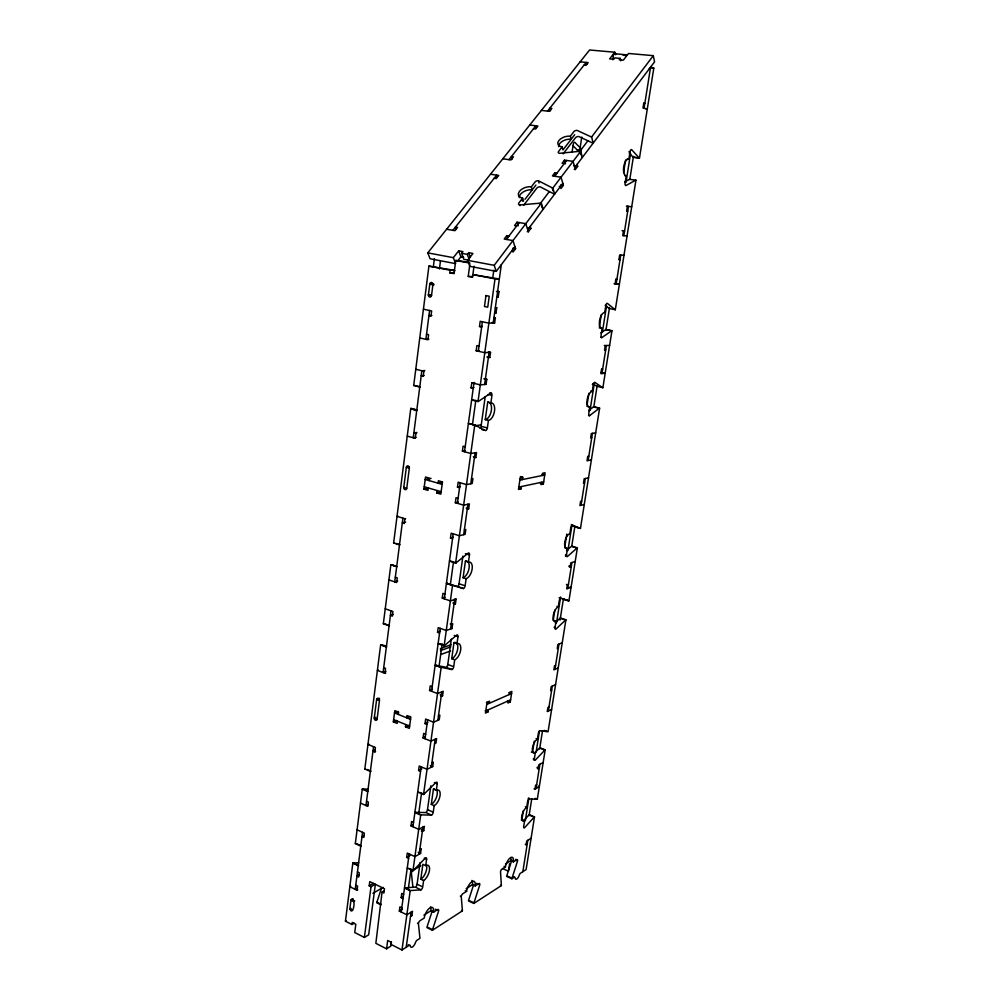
<?xml version="1.0" encoding="UTF-8"?>
<svg xmlns="http://www.w3.org/2000/svg" width="1000" height="1000" viewBox="0 0 1000 1000"><rect width="100%" height="100%" fill="white"/><g stroke="black" fill="none" stroke-linecap="round" stroke-linejoin="round"><path stroke-width="1.5" d="M349.825 909.05C352.438 915.55 355.112 904.087 353.65 901.513A1.775 1.25 65.4 0 0 352.512 899.275A1.775 1.25 65.4 0 0 350.962 900.163L349.825 909.05L350.913 908.413M354.137 923.213L351.962 924.513L345.438 921.175L352.825 863.138A2.413 1.188 -64.7 0 1 353.237 863L358.7 862.812M356.65 843.713L361.2 845.837A2.425 1.188 -65.2 0 1 360.763 846.15L355.325 843.587L362.262 789.075A2.413 1.225 -66 0 1 362.675 788.962L368.162 789.225M370.7 771.2A2.425 1.238 -66.5 0 1 370.375 771.388L364.825 768.988L380.637 644.875A2.438 1.325 -69.1 0 1 381.05 644.825L386.562 646.012M389.513 625.575A2.45 1.325 -69.7 0 1 389.075 625.812L383.338 623.725L390.85 564.738A2.462 1.363 -71.1 0 1 391.262 564.725L396.788 566.425M396.012 543.413L399.913 544.675A2.475 1.375 -71.9 0 1 399.475 544.875L393.625 542.987L410.775 408.462A2.525 1.438 -75.7 0 1 411.188 408.512L416.213 409.825M415.15 385.625L420.2 386.875A2.55 1.45 -76.5 0 1 419.762 387.025L413.7 385.513L428.913 266.112L454.575 270.35L454.237 272.938L449.8 272.825L450.138 270.212L454.575 270.35M403.787 487.388L406.35 467.3A1.875 1.5 80.1 0 1 408.075 465.925A1.875 1.5 80.1 0 1 409.338 468.162L406.75 488.263A1.863 1.487 79.1 0 1 405.037 489.625A1.863 1.487 79.1 0 1 403.787 487.388L406.75 488.263M428.413 294.925L429.787 284.125A1.95 1.575 89.6 0 1 431.587 282.5A1.95 1.575 89.6 0 1 432.9 284.75L431.512 295.562L428.413 294.925L431.4 294.938M433.375 266.475L434.4 258.512M362.537 832.312L355.213 889.375L357.525 888.075M373.537 746.725L365.975 805.575L368.312 804.438M377.088 719.15L379.462 700.6A1.812 1.375 70.5 0 0 378.275 698.363A1.812 1.375 70.5 0 0 376.637 699.475L374.275 718A1.8 1.363 69.9 0 0 375.462 720.238A1.8 1.363 69.9 0 0 377.088 719.15L374.275 718L375.75 717.4M391 610.837L383.075 672.562L386 671.488M402.912 518.162L394.725 581.888L397.663 581.062M429.588 310.487L425.887 339.325L428.862 339.2M351.962 924.513L352.238 922.45L355.812 924.275L354.75 932.513L364.375 937.45L368.675 934.812L375.35 884.275L371.025 886.725L364.375 937.45M350.7 886.225L349.825 886.712L357.013 890.263L357.55 886.087L355.75 885.2M375.175 750.15L372.975 751.112L374.837 751.9L375.4 747.513L367.962 744.375L368.85 744M378.275 670.05L377.388 670.375L384.963 673.3L385.55 668.775L383.65 668.05L384.75 667.65M405.613 518.612L404.875 518.775L404.263 523.525L402.3 522.913L405.625 522.175M416.625 433.3L415.875 433.4L415.25 438.3L407.25 436.112M439.425 268.962L440.425 261.238M371.025 886.725L369.2 885.837L369.75 881.625L384.487 888.775L383.913 893.012L382.062 892.113L375.85 943.337L386.562 948.825L390.825 946.112L391.388 941.95M397.45 721.175L397.15 723.413L393.338 721.862L394.812 710.662L398.638 712.2L398.338 714.45M428.275 487.938L427.962 490.363L423.925 489.175L425.525 477.025L429.562 478.2L429.237 480.637M468.725 262.225L455.763 260.45L454.025 273.637L449.8 272.825M409.925 716.438L406.675 717.8L406.975 715.55L410.85 717.1L409.338 728.363L405.475 726.8L405.775 724.55M442.425 482.362L438.05 483.2L438.375 480.75L442.463 481.938L440.825 494.162L436.75 492.962L437.075 490.525M474.012 266.238L472.525 277.238L468.225 276.4L469.812 264.6M386.562 948.825L387.688 940.487L391.4 942.375L391.112 944.463L401.975 950L409.162 945.35A2.462 1.075 -64.9 0 1 410.288 945.888A4.888 2.138 -65.1 0 0 412.512 946.95A4.888 2.138 -65.1 0 0 415.5 942.487A2.438 1.062 -65.1 0 1 417 940.263L419.888 938.4A2.425 1.062 -65.2 0 0 419.913 937.837L418.413 923.612A2.438 1.075 -65.4 0 1 420.075 920.662L424.188 918.075A8.425 3.688 -65.7 0 1 429.95 907.85A8.425 3.688 -65.7 0 1 433.638 912.113L437.625 909.6A2.387 1.037 -65.9 0 1 438.663 910.812L432.55 929.663A2.387 1.025 -65.6 0 0 432.413 930.288L426.9 927.562A2.375 1.037 -65.5 0 1 427.038 926.938L432.375 910.487M410.5 916.425L411.912 915.562L412.5 911.325L406.863 914.8L399.325 911.1L399.913 906.85L401.788 907.775M403.062 898.55L401.175 897.638L401.763 893.375L403.638 894.287M408.6 858.288L406.688 857.4L407.287 853.075L414.925 856.625L420.575 853.438L421.188 849.112L420.225 848.675M421.388 830.987L423.762 830.662L424.363 826.3L418.7 829.338L411.012 825.875L411.613 821.5L413.537 822.362M420.562 771.287L418.612 770.475L419.225 766L427.025 769.3L432.713 766.575L433.325 762.113L431.912 762.775M434.575 743.713L435.988 743.062L436.613 738.562L430.938 741.137L423.075 737.925L423.7 733.413L425.662 734.212M427.013 724.388L425.037 723.6L425.662 719.05L433.562 722.2L439.25 719.737L439.875 715.2L438.462 715.8M441.163 696.413L442.575 695.825L443.225 691.25L437.525 693.562L429.575 690.5L430.213 685.913L432.2 686.663M439.575 633.038L437.562 632.325L438.2 627.638L446.275 630.5L451.975 628.538L452.625 623.85L451.625 623.488M454 604.3L455.425 603.837L456.075 599.113L450.375 600.913L442.25 598.138L442.9 593.387L444.925 594.075M452.55 538.675L450.487 538.025L451.163 533.175L459.412 535.75L465.125 534.312L465.8 529.475L464.375 529.825M467.262 509.125L468.688 508.8L469.375 503.913L463.65 505.163L455.337 502.7L456.012 497.788L458.088 498.4M459.55 487.738L457.475 487.137L458.15 482.2L466.5 484.6L472.225 483.462L472.912 478.537L471.488 478.812M474.425 457.738L475.85 457.5L476.538 452.525L470.812 453.475L462.4 451.175L463.088 446.188L465.188 446.75M473.2 388.45L471.075 387.925L471.775 382.825L474.663 382.562M487.3 357.337L489.812 357.5L490.525 352.35L484.787 352.688L476.175 350.737L476.887 345.575L479.038 346.05M481.662 326.975L479.5 326.512L480.213 321.3L488.875 323.15L494.625 322.987L495.35 317.787L494.263 317.562M401.2 912.025L409.188 853.962M412.938 826.737L421.175 766.825M425.037 738.725L427.638 719.837M431.562 691.263L440.213 628.35M444.275 598.837L453.212 533.825M457.413 503.312L460.225 482.8M464.5 451.75L473.913 383.338M478.325 351.225L482.375 321.763M408.312 888.775L411 869.35M418.862 812.4L421.425 793.9M439.012 666.65L442.175 643.763M450.288 585.1L453.462 562.112M472.463 424.688L475.838 400.25M492.887 276.925L493.825 270.2M401.975 950L410.2 890.713A2.475 1.125 -65.5 0 1 410.588 890.562L421.037 889.825A2.45 1.1 -65.8 0 0 422.725 886.888L423.612 880.525A8.55 3.875 -66.1 0 0 429.487 870.263A8.55 3.875 -66.1 0 0 425.712 865.638L422.875 864.312L420.788 879.188L423.612 880.525M407.675 867.725A2.475 1.15 -65.8 0 1 407.25 868.05L412.962 870.738L420.688 815.013A2.487 1.175 -66.7 0 1 421.087 814.887L431.55 815.1A2.45 1.15 -67 0 0 433.237 812.188L434.162 805.65A8.562 4.025 -67.2 0 0 440.075 795.525A8.562 4.025 -67.2 0 0 436.312 790.35L433.425 789.112L431.287 804.4L434.162 805.65M418.137 791.65A2.475 1.188 -67.1 0 1 417.713 791.938L423.537 794.475L441.15 667.463A2.5 1.262 -69.5 0 1 441.538 667.4L452.013 669.525A2.475 1.225 -69.7 0 0 453.738 666.688L454.7 659.812A8.65 4.312 -70.1 0 0 460.688 649.95A8.65 4.312 -70.1 0 0 456.975 643.688L457.95 636.75A2.475 1.238 -70.4 0 0 456.875 634.925L444.575 645.562A2.512 1.275 -70.1 0 1 444.15 645.812L438.113 643.612A2.5 1.275 -70.1 0 0 438.438 643.45M444.15 645.812L452.525 585.375A2.525 1.3 -71.4 0 1 452.925 585.35L463.4 588.562A2.487 1.275 -71.6 0 0 465.125 585.775L466.125 578.7A8.725 4.462 -71.9 0 0 472.163 569A8.725 4.462 -71.9 0 0 468.462 562.112L469.462 554.975A2.5 1.288 -72.3 0 0 468.4 552.975L456.037 562.863A2.537 1.312 -72 0 1 455.613 563.075L449.462 561.087A2.525 1.325 -72 0 0 449.888 560.862M455.613 563.075L474.75 425.1L468.387 423.438A2.6 1.388 -75.5 0 1 468.787 423.5M477.375 401.125L472.05 399.8A2.612 1.4 -76.3 0 1 471.625 399.95L478.013 401.538L495.012 278.888L499.338 278.988L472.887 274.613L495.012 278.888M406.213 947.262L411.1 912.2M419.175 854.237L422.962 827.062M431.287 767.25L435.2 739.2M437.825 720.35L441.8 691.825M450.55 629.025L454.663 599.562M463.7 534.675L467.95 504.225M470.8 483.75L475.112 452.762M484.625 384.487L489.1 352.438M493.2 323.038L501.325 264.675M471.775 382.825L480.325 384.888L486.062 384.35L486.775 379.263L484.1 378.625M494.588 313.038L496.012 313.012L496.75 307.787L495.662 307.575M496.838 296.887L498.263 296.887L499 291.637L497.912 291.425M410.2 890.713L404.513 887.987A2.475 1.137 -65.5 0 1 404.9 887.837L415.4 887.138A2.438 1.113 -65.7 0 0 417.088 884.2L420.112 862.525M420.688 815.013L414.9 812.438A2.475 1.175 -66.6 0 1 415.3 812.325L425.8 812.562A2.438 1.15 -66.9 0 0 427.5 809.663L430.838 785.775M441.15 667.463L435.138 665.225A2.5 1.262 -69.5 0 1 435.538 665.163L446.062 667.3A2.462 1.238 -69.7 0 0 447.788 664.488L451.337 639.087M452.525 585.375L446.413 583.325A2.525 1.312 -71.4 0 1 446.8 583.3L457.325 586.538A2.487 1.275 -71.5 0 0 459.062 583.763L462.925 556.1M485.175 396.938L481.062 426.287A2.55 1.35 -75.5 0 1 480.138 428.45M454.7 659.812L451.725 658.713L453.975 642.613A8.637 4.325 -70.1 0 1 454.762 642.425M466.125 578.7L463.088 577.7L465.412 561.125L468.462 562.112M488.413 420.45L485.262 419.637L487.713 402.15L490.875 402.938A8.975 4.7 -75.9 0 1 494.525 411.087A8.975 4.7 -75.9 0 1 488.413 420.45L487.362 427.925A2.562 1.338 -75.5 0 1 485.613 430.613L475.15 425.15L469.85 423.762M425.712 865.638L426.613 859.237A2.45 1.113 -66.2 0 0 425.538 857.887L413.387 870.413A2.475 1.137 -65.9 0 1 412.962 870.738M436.312 790.35L437.25 783.775A2.45 1.163 -67.5 0 0 436.163 782.262L423.963 794.175A2.487 1.188 -67.1 0 1 423.537 794.475M490.875 402.938L491.938 395.4A2.575 1.35 -76.3 0 0 490.887 393.025L489.837 392.762M486.413 702.25L489.275 703.337L489.588 701.188L487.05 702.3L485.45 713.075L488 711.938L488.312 709.788M519.987 478.9L522.4 479.575L522.75 477.25L520.2 477.762L518.475 489.412L521.025 488.862L521.375 486.538M572.087 152.037L573.225 144.388A2.387 1.163 -82.2 0 1 574.725 142.238L580.862 148.475M579.487 152.238L581.763 137.037M508.175 700.9L507.85 703.012L510.275 701.925L511.863 691.413L509.45 692.475L509.125 694.587M541.263 482.325L540.913 484.588L543.337 484.075L545.062 472.738L542.638 473.225L542.288 475.5M612.75 59.787L613.688 53.65L627.4 54.875M509.588 863.75L508.425 871.2L502.725 868.625M521.287 819.95A7.55 3.175 -68.5 0 0 521.925 819.663L523.337 810.675M531.362 752.188A7.588 3.275 -69.5 0 0 532.562 751.9L534.263 741.15M554.85 610.112L553.225 620.45L556.013 621.388L555.037 627.575A2.188 0.975 -71.7 0 0 555.825 629.212L565.575 620.025A2.175 0.963 -71.9 0 1 565.9 619.825L560.375 617.987A2.163 0.963 -71.9 0 0 560.05 618.188L555.188 622.737M566.8 534.05L564.663 547.663L567.5 548.525L566.5 554.875A2.212 1.013 -73.1 0 0 567.275 556.65L577.05 548.05A2.188 0.988 -73.3 0 1 577.375 547.863L568.938 600.812A2.175 0.975 -72.3 0 1 568.638 600.837L559.125 597.712M587.075 404.988L588.913 393.3M599.4 326.562L601.287 314.562M623.587 172.625L625.575 160M534.663 753.025L539.513 747.987A2.138 0.912 -69.6 0 1 539.837 747.75L545.188 749.837L537.325 799.175A2.138 0.887 -68.9 0 1 537.025 799.275L529.038 798.913A2.163 0.912 -68.7 0 0 527.625 801.488L526.7 807.3A7.562 3.162 -68.5 0 0 521.725 816.338A7.562 3.162 -68.5 0 0 524.575 820.8L523.663 826.562A2.15 0.9 -68.3 0 0 524.475 827.825L534.175 817.163A2.125 0.875 -68.6 0 1 534.5 816.9L529.237 814.663A2.125 0.887 -68.5 0 0 528.913 814.938L524.075 820.212M545.188 749.837A2.138 0.912 -69.6 0 0 544.862 750.088L535.138 760.263A2.163 0.925 -69.4 0 1 534.338 758.875L535.262 752.975A7.588 3.262 -69.6 0 1 532.438 748.062A7.588 3.262 -69.6 0 1 537.45 739.125L538.387 733.175A2.163 0.938 -69.8 0 1 539.812 730.638L547.788 731.762A2.138 0.912 -70 0 0 548.075 731.688L565.9 619.825M556.013 621.388A7.7 3.462 -71.9 0 1 553.237 615.588A7.7 3.462 -71.9 0 1 558.3 606.888L559.275 600.65A2.2 0.988 -72.2 0 1 560.725 598.175L559.788 597.875M600.837 332.95L605.725 329.6A2.3 1.062 -77.8 0 1 606.05 329.487L611.962 330.712L602.888 387.688A2.275 1.037 -76.7 0 1 602.6 387.638L594.788 382.312A2.288 1.062 -76.7 0 0 593.325 384.663L592.275 391.375A8 3.713 -76.4 0 0 587.137 399.663A8 3.713 -76.4 0 0 589.812 406.987L588.763 413.663A2.275 1.05 -76.1 0 0 589.513 415.712L599.312 408.275A2.263 1.037 -76.2 0 1 599.625 408.137L580.475 528.362A2.2 1 -73.8 0 1 580.175 528.362L571.35 524.538M624.612 182.025L629.5 179.338L635.95 180.162L615.312 309.713A2.325 1.062 -78.3 0 1 615.025 309.625L607.263 303.275A2.338 1.087 -78.4 0 0 605.788 305.587L604.712 312.488A8.15 3.787 -78.1 0 0 599.55 320.613A8.15 3.787 -78.1 0 0 602.175 328.512L601.1 335.363A2.312 1.075 -77.8 0 0 601.85 337.587L611.65 330.812A2.3 1.062 -77.8 0 1 611.962 330.712M644.062 108.238L650.6 67.1L653.812 68.075L639.475 158.1A2.425 1.087 -81.3 0 1 639.175 157.938L631.525 149.537A2.45 1.113 -81.5 0 0 630.05 151.75L628.9 159A8.537 3.9 -81.2 0 0 623.7 166.775A8.537 3.9 -81.2 0 0 626.25 175.863L625.112 183.062A2.425 1.113 -80.9 0 0 625.837 185.613L635.638 180.212A2.4 1.087 -80.8 0 1 635.95 180.162M525.312 820.688L528.913 797.812M536.112 752.212L539.45 731.075M556.512 622.888L560.6 596.975M567.938 550.525L572.013 524.675M590.013 410.588L594.388 382.85M602.4 332.088L606.525 305.9M626 182.463L630.562 153.525M529.075 815.7L531.725 798.975M539.637 749L542.5 730.95M560.037 620.125L563.413 598.85M571.7 546.5L574.812 526.825M593.775 407.062L597.175 385.575M605.9 330.425L609.55 307.413M629.788 179.537L633.45 156.387M525.25 844.375L526.125 844.762L526.725 840.975L531.1 838.275M534.062 788.763L534.95 789.125L535.562 785.263L536.663 784.65M537.288 768.4L538.175 768.763L538.8 764.862L543.162 762.513M568.462 584.375L567.362 584.75L566.7 588.9L571.075 587.388L569.95 587.038M569.237 566.737L570.175 567.038L570.837 562.85L575.2 561.475M609.637 345.35L605.288 345.613L604.575 350.112L605.662 350.05L604.688 349.837M614.075 283.738L615.075 283.925L615.812 279.325L616.9 279.35L615.887 279.163M626.712 210.925L627.737 211.088L626.65 210.963L627.4 206.25L631.712 206.75M522.837 871.688L527.825 840.3M536.05 788.512L539.888 764.275M548.35 711.038L552.3 686.125M554.963 669.388L558.975 644.1M567.8 588.525L571.938 562.5M581.013 505.312L585.262 478.537M588.125 460.538L592.438 433.35M601.938 373.55L606.388 345.55M616.163 283.95L620.75 255.087M623.825 235.7L628.488 206.375M534.5 816.9L526.112 869.562L520.513 873.188A2.138 0.862 -67.7 0 0 519.275 875.113A4.3 1.75 -67.6 0 1 516.788 878.988A4.3 1.75 -67.6 0 1 515.1 877.837A2.163 0.875 -67.5 0 0 514.237 877.262L513.362 876.862M511.85 860.037L506.763 875.837A2.163 0.887 -67.5 0 0 506.637 876.413L511.875 878.787L514.237 877.262M511.875 878.787A2.163 0.875 -67.5 0 1 512.013 878.213L517.562 860.938A2.163 0.887 -67.8 0 0 516.75 859.75L515.862 859.35M473.575 884.887L468.587 900.3A2.263 0.963 -66.6 0 0 468.45 900.9L473.837 903.438L501.325 885.625A2.2 0.9 -67.2 0 0 501.362 885.113L500.513 871.725A2.2 0.912 -67.4 0 1 501.962 869.062L505.412 866.888A7.638 3.15 -67.6 0 1 510.45 857.663A7.638 3.15 -67.6 0 1 513.375 861.862L516.75 859.75M473.837 903.438A2.263 0.95 -66.6 0 1 473.963 902.85L479.787 884.825A2.263 0.963 -66.9 0 0 478.862 883.612L475.213 885.925L472.5 884.663A8 3.413 -66.7 0 0 471.875 880.425M380.925 904.862L376.763 902.8A2.325 1.087 -64.8 0 1 376.9 902.2L381.4 888.438M508.975 236.038L506.8 235.662L504.2 239.05L512.962 240.588L515.6 248.663L513.025 252.075L512.362 250.075M527.263 231.588L528.35 231.775L530.862 228.425L530.237 226.412M557 173.075L554.85 172.763L552.425 175.938L561.075 177.188L563.375 185.338L560.962 188.538L560.388 186.5L559.3 186.35M574.237 169.363L575.312 169.513L577.675 166.388L577.125 164.35M469.062 259.175L467.325 254.387L468.663 252.675L472.962 253.463L467.638 260.338L469.8 266.337L496.275 271.363L514.95 246.65M527.712 229.75L562.8 183.312M539.913 203.988L549.263 191.663M579.688 151.588L587.8 140.9M496.275 271.363L494.188 265.325L541.375 203.137A2.6 1.55 -18.3 0 0 540.7 203.113L519.75 204.975A2.575 1.525 -18.8 0 1 518.862 203L522.625 198.125A8.963 5.275 -18.6 0 1 519.5 191.337A8.963 5.275 -18.6 0 1 531.312 186.838L535.262 181.762A2.55 1.487 -18.3 0 1 538.375 180.775L552.275 187.862A2.575 1.512 -17.9 0 0 552.85 188.025L554.625 194.137A2.562 1.512 -17.9 0 1 554.05 193.975L540.188 186.85A2.537 1.487 -18.3 0 0 536.838 188.125L523.6 205.362M552.85 188.025L580.737 151.275A2.537 1.45 -17.2 0 0 580.075 151.263L559.487 153.325A2.512 1.438 -17.7 0 1 558.562 151.5L562.112 146.875A8.75 4.975 -17.5 0 1 558.837 140.588A8.75 4.975 -17.5 0 1 570.35 136.2L574.1 131.387A2.487 1.412 -17.3 0 1 577.125 130.412L591.025 136.825A2.512 1.425 -16.8 0 0 591.6 136.962L593.162 143.112A2.5 1.438 -16.9 0 1 592.6 142.975L578.737 136.525A2.487 1.412 -17.2 0 0 575.475 137.762L563.112 153.875M591.6 136.962L653.3 55.663L628.513 53.463L623.325 60.163L619.2 59.787L620.275 58.388L614.788 57.888L613.7 59.275L609.6 58.9L614.812 52.237L589.587 50L427.775 252.875L430.075 258.788L455.575 263.625L453.35 257.663L458.688 250.837L462.95 251.625L461.625 253.325L463.8 259.312L468.075 260.113M528.35 231.775L525.8 223.675L517.062 222.213L514.513 225.562L516.688 225.925M575.312 169.513L573.088 161.35L564.475 160.175L562.075 163.3L564.225 163.6M506.388 239.438L519.25 222.575M554.575 176.25L566.625 160.463M525.025 199.275L535.925 185.087M574.663 134.713L562.962 149.938L562.112 146.875M457.337 261.363L460.875 256.812L458.688 250.837M452.85 230.338L496.675 175.138L497.325 177.138M508.963 159.662L535.862 125.787L536.45 127.8M547.513 111.112L586.175 62.425L586.675 64.438M649.163 69L650.487 67.575M566.55 550.612L571.425 546.35A2.188 0.988 -73.3 0 1 571.75 546.175L577.375 547.863M588.6 410.575L593.5 406.887A2.25 1.037 -76.2 0 1 593.825 406.75L599.625 408.137M490.887 393.025L478.438 401.388A2.625 1.4 -76.2 0 1 478.013 401.538M432.413 930.288L462.362 910.875A2.312 0.975 -66.3 0 0 462.388 910.337L461.238 896.538A2.312 0.988 -66.5 0 1 462.788 893.737L466.55 891.375A8.012 3.413 -66.7 0 1 471.925 881.675A8.012 3.413 -66.7 0 1 475.213 885.925M423.925 915.113L430.863 910.775L433.638 912.113M466.15 888.65L472.5 884.663M505.438 864.013L510.737 860.688L513.375 861.862M526.125 844.762L527.225 844.087M399.325 911.1L402.512 909.163M401.175 897.638L403.3 896.375M345.438 921.175L346.3 920.662M382.062 892.113L384.212 890.863M372.912 893.312L383.212 887.387M420.863 865.738L412.962 870.288A2.263 1.037 -65.8 0 0 411.4 873L412.85 886.65A2.25 1.025 -65.6 0 1 412.825 887.175M354.738 900.888L353.65 901.513L350.962 900.163L353.15 898.925M369.2 885.837L373.525 883.388M357.013 890.263L357.738 889.85M534.95 789.125L539.325 786.663L538.263 786.237M419.775 849.9L421.188 849.112M406.688 857.4L409.888 855.612M359.087 874.938L356.912 876.137L358.725 877.013L359.263 872.812L357.45 871.938M538.175 768.763L539.275 768.162L537.05 767.275M411.012 825.875L413.15 824.75M364.175 835.438L362 836.562L363.825 837.412L364.375 833.162L357.075 829.775M551.625 709.463L547.25 711.562L547.875 707.588L548.975 707.062M418.612 770.475L421.825 768.938M551.663 690.125L550.575 690.625L551.2 686.612L555.575 684.638M423.075 737.925L425.225 736.975M485.775 710.925L510.588 699.825M486.725 704.463L511.55 693.512L509.05 692.588M374.837 751.9L375.575 751.587M558.237 667.962L553.862 669.862L554.5 665.825L555.6 665.35M425.037 723.6L427.9 722.362M405.475 726.8L408.725 725.413M393.338 721.862L396.613 720.5M558.325 648.162L557.238 648.612L557.875 644.55L562.25 642.763M397.987 711.475L394.5 712.9L410.525 719.35M429.575 690.5L432.45 689.35M379.588 698.337L376.637 699.475L379.462 700.6M440.588 654.6L450.562 650.925M384.963 673.3L385.7 673.025M440.487 650.612L450.825 646.85M441.475 648.188L451.45 644.575M437.562 632.325L440.425 631.337M452.625 623.85L450.2 623.975M570.175 567.038L571.263 566.688L568.925 565.962M393.35 614.525L390.412 615.438L392.337 616.125L392.925 611.525L385.238 608.787M442.25 598.138L445.125 597.25M450.487 538.025L453.375 537.312M584.275 504.5L579.925 505.588L580.6 501.312L581.688 501.05M584.587 482.837L583.488 483.075L584.175 478.775L588.525 477.825M455.337 502.7L458.212 502.075M397.912 516.138L397.025 516.325L404.875 518.775M518.825 487.088L543.675 481.812M519.85 480.087L544.712 475.012L542.075 474.288M436.75 492.962L441.112 492.088M591.388 459.9L587.025 460.763L587.712 456.425L588.812 456.213M457.475 487.137L460.35 486.562M423.925 489.175L428.325 488.312M431.05 478.375L425.188 479.462L442.125 484.375M591.75 437.713L590.65 437.9L591.35 433.525L595.7 432.812M409.325 466.8L406.35 467.3L409.338 468.162M462.4 451.175L465.288 450.712M416.2 437.337L413.237 437.75L421.85 370.763L424.812 370.55M416.838 432.45L413.875 432.85L415.875 433.4M475.238 425.688L481.388 424.85M471.075 387.925L473.963 387.65M486.775 379.263L484.275 379.125M424.175 375.525L421.2 375.763L423.237 376.262L423.888 371.25L415.763 369.288M476.175 350.737L479.062 350.575M479.5 326.512L482.388 326.425M493.925 317.825L495.35 317.787M431.912 315.538L428.938 315.6L431 316.038L431.65 310.938L423.425 309.175M495.312 307.812L496.75 307.787M499 291.637L496.475 291.413M433.162 284.175L429.775 284.237L432.887 284.862M432.9 284.75L434.025 284.762M615.075 283.925L619.412 284.012L617.913 283.725M468.225 276.4L472.625 276.512M623.987 255.263L619.663 255.025L618.925 259.675L620.013 259.725L619 259.55M627.062 235.95L622.737 235.613L623.488 230.925L624.562 231.025L622.038 230.613M623.088 55.225L626.125 55.5M650.875 67.8L653.812 68.075M580.138 61.85L588.188 62.613L586 65.375L583.975 65.175M643.8 103.25L644.837 103.375L643.763 103.088L642.987 107.975L647.288 109.038L646.038 108.9M541.413 110.4L549.55 111.35L551.862 108.438L549.825 108.2L550.487 110.625M529.75 125.025L537.913 126.037L535.562 129.012L533.513 128.75M629 151.613L630.05 151.75M572.938 145.638L577.013 149.75L580.925 150.262M634.05 157.262L639.175 157.938M580.75 150.363L577.325 149.913A2.362 1.15 -82.1 0 1 577.013 149.75M639.475 158.1L633.312 157.287A2.425 1.1 -81.4 0 1 633.025 157.125L629.175 152.95M627.35 158.8L628.9 159M574.987 166.012L577.675 166.388M624.7 175.637L626.25 175.863M502.812 158.8L511.025 159.95L513.462 156.888L511.4 156.6L512.15 159M490.5 174.225L498.75 175.438L496.262 178.575L494.2 178.263M560.675 184.938L563.375 185.338M626.375 206.088L627.4 206.25M528.15 227.975L530.862 228.425M446.625 229.25L454.938 230.7L457.562 227.4L455.475 227.037L456.337 229.425M512.875 248.175L515.6 248.663M461.625 253.325L467.325 254.387M460.875 256.812L463.713 257.337M427.775 252.875L453.35 257.663M467.638 260.338L494.188 265.325M455.763 260.45L470.012 263.125M428.913 266.112L450.138 270.212M615.312 309.713L609.362 308.55A2.312 1.075 -78.4 0 1 609.075 308.463L605.188 305.3M433.688 283.913L431.175 283.675L433.237 284.088M497.175 296.675L498.263 296.887M599.188 327.9L602.175 328.512M605.725 329.6L610.662 330.613M494.925 312.787L496.012 313.012M600.85 337.375L601.85 337.587M604.3 345.4L605.288 345.613M491.925 322.425L494.625 322.987M601.663 368.875L602.65 369.087L601.55 369.188L600.85 373.663L605.188 373.25L601.287 372.375M426.538 334.263L428.587 334.725L427.938 339.787L419.762 337.938M488.375 351.863L490.525 352.35M487.125 356.887L489.812 357.5M592.337 384.438L593.325 384.663M602.888 387.688L597.05 386.35A2.275 1.05 -76.7 0 1 596.75 386.287L592.85 383.638M590.8 391.037L592.275 391.375M593.5 406.887L598.337 408.05M586.875 406.287L589.812 406.987M484.988 384.1L486.062 384.35M588.538 415.475L589.513 415.712M488.237 394.487L490.887 395.138M482.113 426.562L487.362 427.925M410.775 408.462L416.8 410.025A2.525 1.438 -75.6 0 1 417.212 410.087M481.938 429.65L484.562 430.337M473.338 456.812L475.85 457.5M520.337 476.575L522.75 477.25M540.375 483.25L543.337 484.075M518.625 488.188L521.025 488.862M580.475 528.362L574.825 526.712A2.188 1 -73.8 0 1 574.525 526.712L571.9 525.538M574.525 526.712L579.237 528.088M424.225 486.737L441.138 491.712M466.2 508.062L468.688 508.8M572.362 546.638L577.05 548.05M565.55 554.587L566.5 554.875M565.388 556.075L566.325 556.362M613.688 53.65L615.9 54.337M566.425 584.45L567.362 584.75M465.387 553.675L469.462 554.975M450.913 561.2L456.037 562.863M568.938 600.812L563.387 599.012A2.175 0.975 -72.3 0 1 563.088 599.038L567.712 600.538M556.9 606.425L558.3 606.888M459.062 583.763L464.113 585.45M560.975 618.5L565.575 620.025M458.338 586.875L463.4 588.562M391.262 564.725L396.112 566.337M446.8 583.3L451.9 585M390.85 564.738L396.675 566.688A2.462 1.363 -71.1 0 1 397.088 566.663M554.1 627.263L555.037 627.575M395.312 577.238L397.262 577.888L396.662 582.55L388.925 579.913M455.062 598.763L456.075 599.113M452.887 602.975L455.425 603.837M450.962 628.175L451.975 628.538M454.2 635.413L457.95 636.75M453.975 642.613L456.975 643.688M384.725 623.85L388.55 625.237M439.538 643.737L443.562 645.2M447.788 664.488L452.738 666.325M447.05 667.675L452.013 669.525M381.05 644.825L385.812 646.6M435.538 665.163L440.538 667.038M380.637 644.875L386.35 647.013A2.45 1.312 -69.1 0 1 386.662 646.95M507.463 700.863L510.275 701.925M545.388 730.65L546.737 731.175M544.2 730.387L546.888 731.425M485.15 710.837L488 711.938M440.2 694.912L442.575 695.825M536.1 738.6L537.45 739.125M540.4 748.337L544.862 750.088M532.562 751.9L535.262 752.975M533.438 758.525L534.338 758.875M533.337 759.538L534.237 759.9M393.612 719.625L409.625 726.112M535.562 798.438L537.325 799.175M535.262 798.538L536.15 798.913M528.15 798.55L529.038 798.913M430.375 765.588L432.713 766.575M525.375 806.737L526.7 807.3M529.788 815.3L534.175 817.163M521.925 819.663L524.575 820.8M434.35 782.537L437.25 783.775M367.1 769.5L370.8 771.112M420.075 792.487L423.963 794.175M427.5 809.663L432.287 811.762M426.763 812.975L431.55 815.1M362.675 788.962L367.275 791.012M415.3 812.325L420.125 814.463M362.262 789.075L367.788 791.525A2.425 1.225 -66 0 1 368.188 791.413M515.812 860.163L516.688 860.55M366.538 801.263L368.375 802.087L367.825 806.4L360.475 803.088M504.087 866.287L505.412 866.888M421.362 829.587L423.762 830.662M507.638 876.237L512.013 878.213M500.438 885.225L501.325 885.625M418.2 852.337L420.575 853.438M424.25 858.138L426.613 859.237M476.637 883.363L478.888 884.4M465.188 890.738L466.55 891.375M409.575 868.612L413.387 870.413M460.325 896.112L461.238 896.538M469.487 900.725L473.963 902.85M417.088 884.2L421.775 886.438M416.337 887.588L421.037 889.825M461.45 910.438L462.362 910.875M353.237 863L357.75 865.175M404.9 887.837L409.637 890.113M352.825 863.138L358.25 865.75A2.425 1.175 -64.8 0 1 358.55 865.625M435.438 909.25L437.738 910.362M410.975 915.1L411.912 915.562M376.9 902.2L381.287 904.362M427.95 927.4L432.55 929.663M417.475 923.15L418.413 923.612M411.188 408.512L415.337 410.6M349.862 908.787L352.537 910.138M408.225 944.875L409.162 945.35M468.663 252.675L470.387 257.462M506.8 235.662L507.6 238.088M517.062 222.213L518.237 225.85M519.75 204.975L519.987 205.725M522.625 198.125L523.562 201.163A8.95 5.275 -18.6 0 1 522.275 200.85M531.312 186.838L532.238 189.887A8.95 5.275 -18.6 0 0 523.413 191.825A8.95 5.275 -18.6 0 0 519.288 197.625M541.625 206.163L542.075 207.688M541.375 203.137L543.212 209.237A2.587 1.55 -18.3 0 0 542.537 209.213M538.6 181.537L539.05 183.05M552.275 187.862L553.162 190.925M554.85 172.763L555.55 175.2M564.475 160.175L565.487 163.837M574.2 165.45L574.763 167.488L654.562 61.85L653.3 55.663M570.35 136.2L571.175 139.25A8.738 4.975 -17.5 0 0 562.537 141.213A8.738 4.975 -17.5 0 0 558.638 146.688M580.737 151.275L582.362 157.413A2.525 1.462 -17.2 0 0 581.7 157.4M580.475 152.8L581.025 154.838M614.812 52.237L615.375 54.675M620.275 58.388L620.825 60.838M431.525 295.45A1.95 1.575 89.1 0 1 429.725 297.05A1.95 1.575 89.1 0 1 428.425 294.812M414.137 385.363A2.537 1.45 -76.5 0 1 413.7 385.513M440.325 649.112A3.438 1.737 -69.9 0 1 441.1 648.375M394.062 542.788A2.462 1.375 -71.8 0 1 393.625 542.987M383.775 623.5A2.45 1.338 -69.7 0 1 383.338 623.725M365.262 768.7A2.413 1.25 -66.4 0 1 364.825 768.988M355.637 843.375A2.413 1.2 -65.1 0 1 355.325 843.587M487.713 402.15A8.963 4.713 -75.9 0 1 491.375 410.3A8.963 4.713 -75.9 0 1 485.262 419.637M474.75 425.1A2.6 1.388 -75.5 0 1 475.15 425.15M629.5 179.338A2.4 1.1 -80.9 0 1 629.825 179.288M426.1 864.675A8.537 3.887 -66 0 1 425.838 872.163A8.537 3.887 -66 0 1 420.788 879.188M436.175 789.225A8.55 4.037 -67.2 0 1 436.587 796.9A8.55 4.037 -67.2 0 1 431.287 804.4M433.425 789.112A8.55 4.037 -67.2 0 1 434.212 788.812M510.763 857.812A7.625 3.162 -67.6 0 1 510.737 860.688M430.5 906.963A8.413 3.7 -65.6 0 1 430.863 910.775M572.3 524.812A2.225 1.013 -73.7 0 0 570.85 527.25L569.837 533.65A7.775 3.55 -73.4 0 0 564.763 542.225A7.775 3.55 -73.4 0 0 567.5 548.525M455.5 642.475A8.637 4.325 -70.1 0 1 457.463 650.212A8.637 4.325 -70.1 0 1 451.725 658.713M465.412 561.125A8.713 4.462 -71.9 0 1 469.125 568.013A8.713 4.462 -71.9 0 1 463.088 577.7M485.975 295.562L484.475 306.5L487.738 307.175L489.25 296.212L485.975 295.562"/></g></svg>
